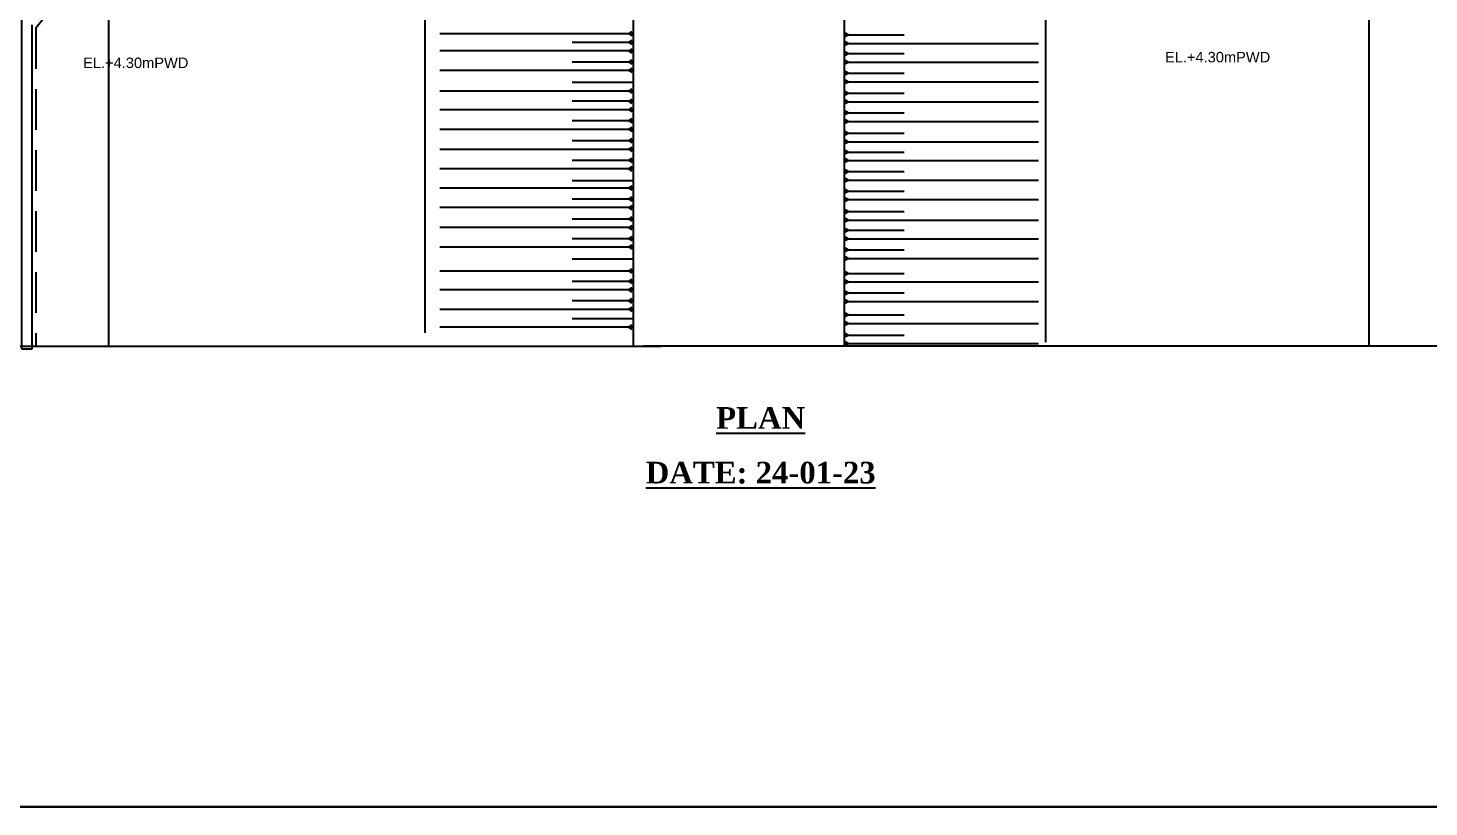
# Model space of a CAD drawing. Header units: metres. Extents: x -98554 to 27544620, y -161930 to 5264560.
# Drawn here: x -57265 to -18465, y 246363 to 267924 of the extents above; entities that cross this region are included whole.
import ezdxf

# ---------------------------------------------------------------- set-up
doc = ezdxf.new("R2010")
doc.units = ezdxf.units.M
doc.header["$LTSCALE"] = 15
doc.header["$MEASUREMENT"] = 0
for name, pattern in [('2-2', [50, 25, -25]), ('ACAD_ISO02W100', [15, 12, -3]), ('DASHED', [0.75, 0.5, -0.25])]:
    doc.linetypes.add(name, pattern=pattern)
doc.layers.get('0').update_dxf_attribs({"linetype": 'CONTINUOUS'})
for name, color, linetype in [('Bank line', 170, 'CONTINUOUS'), ('Dotted line', 7, 'DASHED'), ('LINE', 7, 'CONTINUOUS'), ('SLOPECON', 12, 'CONTINUOUS')]:
    doc.layers.add(name, color=color, linetype=linetype)
doc.layers.add('lline', color=102, linetype='CONTINUOUS', lineweight=20)
doc.styles.get("Standard").update_dxf_attribs({"font": 'arial.ttf'})

msp = doc.modelspace()

# ---------------------------------------------------------------- linework, layer by layer
for points in [[(-55034.992, 268760.695), (-55034.992, 259139.979)], [(-20131.878, 268760.695), (-20131.878, 259139.979)], [(-39725.868, 259105.127), (-72926.67, 259105.127)], [(-40222.099, 259128.054), (-17469.954, 259128.054)]]:
    msp.add_lwpolyline(points)
at = {"layer": 'Bank line'}
for points in [[(-40506.517, 272532.893), (-40506.517, 259149.515)], [(-34660.942, 272532.893), (-34660.942, 259149.515)], [(-29086.798, 271609.742), (-29086.798, 259231.447)], [(-46271.786, 271432.872), (-46271.786, 259484.848)]]:
    msp.add_lwpolyline(points, dxfattribs=at)
at = {"layer": 'Dotted line', "linetype": '2-2', "ltscale": 2000}
msp.add_lwpolyline([(-57448.27, 268607.779), (-57448.27, 259042.748), (-57148.27, 259042.748), (-57148.376, 268017.56)], dxfattribs=at)
at = {"layer": 'Dotted line', "ltscale": 500}
msp.add_lwpolyline([(-56701.779, 268351.4), (-57044.795, 267918.358)], dxfattribs=at)
at = {"layer": 'Dotted line', "ltscale": 150}
msp.add_lwpolyline([(-57044.795, 267918.358), (-57044.795, 259105.179)], dxfattribs=at)
at = {"layer": 'LINE', "color": 3, "lineweight": 30, "ltscale": 20}
msp.add_lwpolyline([(-83711.392, 246362.865), (5763.081, 246362.865), (5763.081, 298697.314), (-83711.392, 298697.314)], close=True, dxfattribs=at)
at = {"layer": 'LINE'}
for points in [[(-40531.199, 267709.49), (-40637.346, 267768.278), (-40531.199, 267831.157)], [(-34660.734, 267676.649), (-34554.586, 267735.437), (-34660.734, 267798.316)], [(-40531.199, 267466.255), (-40637.346, 267525.043), (-40531.199, 267587.921)], [(-40531.199, 267230.756), (-40637.346, 267289.545), (-40531.199, 267352.423)], [(-34660.734, 267441.151), (-34554.586, 267499.939), (-34660.734, 267562.817)], [(-40531.199, 266925.022), (-40637.346, 266983.81), (-40531.199, 267046.688)], [(-34660.734, 267157.354), (-34554.586, 267216.142), (-34660.734, 267279.02)], [(-34660.734, 266921.855), (-34554.586, 266980.644), (-34660.734, 267043.522)], [(-40531.199, 266689.523), (-40637.346, 266748.311), (-40531.199, 266811.19)], [(-34660.734, 266616.121), (-34554.586, 266674.909), (-34660.734, 266737.787)], [(-40531.199, 266121.456), (-40637.346, 266180.244), (-40531.199, 266243.122)], [(-34660.734, 266380.622), (-34554.586, 266439.41), (-34660.734, 266502.289)], [(-34660.734, 266058.568), (-34554.586, 266117.356), (-34660.734, 266180.235)], [(-40531.199, 265837.659), (-40637.346, 265896.447), (-40531.199, 265959.326)], [(-34660.734, 265823.07), (-34554.586, 265881.858), (-34660.734, 265944.736)], [(-40531.199, 265602.161), (-40637.346, 265660.949), (-40531.199, 265723.827)], [(-40531.199, 265296.426), (-40637.346, 265355.214), (-40531.199, 265418.093)], [(-34660.734, 265517.335), (-34554.586, 265576.123), (-34660.734, 265639.001)], [(-34660.734, 265281.836), (-34554.586, 265340.625), (-34660.734, 265403.503)], [(-40531.199, 265060.928), (-40637.346, 265119.716), (-40531.199, 265182.594)], [(-34660.734, 264952.459), (-34554.586, 265011.247), (-34660.734, 265074.125)], [(-40531.199, 264742.065), (-40637.346, 264800.853), (-40531.199, 264863.731)], [(-40531.199, 264506.566), (-40637.346, 264565.354), (-40531.199, 264628.232)], [(-34660.734, 264716.96), (-34554.586, 264775.748), (-34660.734, 264838.627)], [(-40531.199, 264200.832), (-40637.346, 264259.62), (-40531.199, 264322.498)], [(-34660.734, 264433.164), (-34554.586, 264491.952), (-34660.734, 264554.83)], [(-34660.734, 264197.665), (-34554.586, 264256.453), (-34660.734, 264319.331)], [(-40531.199, 263965.333), (-40637.346, 264024.121), (-40531.199, 264086.999)], [(-34660.734, 263891.931), (-34554.586, 263950.719), (-34660.734, 264013.597)], [(-40531.199, 263435.523), (-40637.346, 263494.311), (-40531.199, 263557.189)], [(-34660.734, 263656.432), (-34554.586, 263715.22), (-34660.734, 263778.098)], [(-34660.734, 263350.697), (-34554.586, 263409.486), (-34660.734, 263472.364)], [(-40531.199, 263129.788), (-40637.346, 263188.577), (-40531.199, 263251.455)], [(-34660.734, 263115.199), (-34554.586, 263173.987), (-34660.734, 263236.865)], [(-40531.199, 262894.29), (-40637.346, 262953.078), (-40531.199, 263015.956)], [(-40531.199, 262575.427), (-40637.346, 262634.215), (-40531.199, 262697.093)], [(-34660.734, 262785.821), (-34554.586, 262844.609), (-34660.734, 262907.487)], [(-40531.199, 262339.928), (-40637.346, 262398.716), (-40531.199, 262461.595)], [(-34660.734, 262550.322), (-34554.586, 262609.111), (-34660.734, 262671.989)], [(-34660.734, 262266.526), (-34554.586, 262325.314), (-34660.734, 262388.192)], [(-40531.199, 262034.194), (-40637.346, 262092.982), (-40531.199, 262155.86)], [(-40531.199, 261798.695), (-40637.346, 261857.483), (-40531.199, 261920.362)], [(-34660.734, 262031.027), (-34554.586, 262089.815), (-34660.734, 262152.694)], [(-34660.734, 261725.293), (-34554.586, 261784.081), (-34660.734, 261846.959)], [(-34660.734, 261489.794), (-34554.586, 261548.582), (-34660.734, 261611.461)], [(-40531.199, 261136.84), (-40637.346, 261195.628), (-40531.199, 261258.507)], [(-34660.734, 261073.953), (-34554.586, 261132.741), (-34660.734, 261195.619)], [(-40531.199, 260853.044), (-40637.346, 260911.832), (-40531.199, 260974.71)], [(-40531.199, 260617.545), (-40637.346, 260676.333), (-40531.199, 260739.211)], [(-34660.734, 260838.454), (-34554.586, 260897.242), (-34660.734, 260960.12)], [(-40531.199, 260311.811), (-40637.346, 260370.599), (-40531.199, 260433.477)], [(-34660.734, 260532.719), (-34554.586, 260591.508), (-34660.734, 260654.386)], [(-34660.734, 260297.221), (-34554.586, 260356.009), (-34660.734, 260418.887)], [(-40531.199, 260076.312), (-40637.346, 260135.1), (-40531.199, 260197.978)], [(-34660.734, 259925.989), (-34554.586, 259984.777), (-34660.734, 260047.655)], [(-40531.199, 259582.888), (-40637.346, 259641.676), (-40531.199, 259704.554)], [(-34660.734, 259690.49), (-34554.586, 259749.278), (-34660.734, 259812.157)], [(-34660.734, 259368.436), (-34554.586, 259427.224), (-34660.734, 259490.103)], [(-34660.734, 259132.937), (-34554.586, 259191.726), (-34660.734, 259254.604)]]:
    msp.add_lwpolyline(points, dxfattribs=at)
at = {"layer": 'SLOPECON'}
for p, q in [((-40531.199, 267768.278), (-45855.589, 267768.278)), ((-34660.734, 267735.437), (-32996.189, 267735.437)), ((-40531.199, 267525.043), (-42195.743, 267525.043)), ((-34660.734, 267499.939), (-29281.014, 267499.939)), ((-40531.199, 267289.545), (-45855.589, 267289.545)), ((-40531.199, 266983.81), (-42195.743, 266983.81)), ((-34660.734, 267216.142), (-32996.189, 267216.142)), ((-34660.734, 266980.644), (-29281.014, 266980.644)), ((-40531.199, 266748.311), (-45855.589, 266748.311)), ((-34660.734, 266674.909), (-32996.189, 266674.909)), ((-40531.199, 266180.244), (-45855.589, 266180.244)), ((-40531.199, 266415.743), (-42195.743, 266415.743)), ((-34660.734, 266439.41), (-29281.014, 266439.41)), ((-40531.199, 265896.447), (-42195.743, 265896.447)), ((-34660.734, 266117.356), (-32996.189, 266117.356)), ((-34660.734, 265881.858), (-29281.014, 265881.858)), ((-40531.199, 265660.949), (-45855.589, 265660.949)), ((-34660.734, 265576.123), (-32996.189, 265576.123)), ((-40531.199, 265119.716), (-45855.589, 265119.716)), ((-40531.199, 265355.214), (-42195.743, 265355.214)), ((-34660.734, 265340.625), (-29281.014, 265340.625)), ((-34660.734, 265011.247), (-32996.189, 265011.247)), ((-40531.199, 264800.853), (-42195.743, 264800.853)), ((-34660.734, 264775.748), (-29281.014, 264775.748)), ((-40531.199, 264565.354), (-45855.589, 264565.354)), ((-40531.199, 264259.62), (-42195.743, 264259.62)), ((-34660.734, 264491.952), (-32996.189, 264491.952)), ((-34660.734, 264256.453), (-29281.014, 264256.453)), ((-40531.199, 264024.121), (-45855.589, 264024.121)), ((-34660.734, 263950.719), (-32996.189, 263950.719)), ((-40531.199, 263494.311), (-45855.589, 263494.311)), ((-40531.199, 263691.552), (-42195.743, 263691.552)), ((-34660.734, 263715.22), (-29281.014, 263715.22)), ((-40531.199, 263188.577), (-42195.743, 263188.577)), ((-34660.734, 263409.486), (-32996.189, 263409.486)), ((-34660.734, 263173.987), (-29281.014, 263173.987)), ((-40531.199, 262953.078), (-45855.589, 262953.078)), ((-34660.734, 262844.609), (-32996.189, 262844.609)), ((-40531.199, 262398.716), (-45855.589, 262398.716)), ((-40531.199, 262634.215), (-42195.743, 262634.215)), ((-34660.734, 262609.111), (-29281.014, 262609.111)), ((-34660.734, 262325.314), (-32996.189, 262325.314)), ((-40531.199, 262092.982), (-42195.743, 262092.982)), ((-34660.734, 262089.815), (-29281.014, 262089.815)), ((-40531.199, 261857.483), (-45855.589, 261857.483)), ((-40531.199, 261524.914), (-42195.743, 261524.914)), ((-34660.734, 261784.081), (-32996.189, 261784.081)), ((-34660.734, 261548.582), (-29281.014, 261548.582)), ((-40531.199, 261195.628), (-45855.589, 261195.628)), ((-34660.734, 261132.741), (-32996.189, 261132.741)), ((-40531.199, 260911.832), (-42195.743, 260911.832)), ((-34660.734, 260897.242), (-29281.014, 260897.242)), ((-40531.199, 260676.333), (-45855.589, 260676.333)), ((-40531.199, 260370.599), (-42195.743, 260370.599)), ((-34660.734, 260591.508), (-32996.189, 260591.508)), ((-34660.734, 260356.009), (-29281.014, 260356.009)), ((-40531.199, 260135.1), (-45855.589, 260135.1)), ((-34660.734, 259984.777), (-32996.189, 259984.777)), ((-40531.199, 259641.676), (-45855.589, 259641.676)), ((-40531.199, 259877.174), (-42195.743, 259877.174)), ((-34660.734, 259749.278), (-29281.014, 259749.278)), ((-34660.734, 259427.224), (-32996.189, 259427.224)), ((-34660.734, 259191.726), (-29281.014, 259191.726))]:
    msp.add_line(p, q, dxfattribs=at)

# ---------------------------------------------------------------- texts
at = {"color": 0, "linetype": 'ACAD_ISO02W100', "char_height": 600, "width": 20680.03959, "attachment_point": 2}
for s, insert in [('{\\fTimes New Roman|b1|i0|c0|p18;\\LPLAN}', (-36974.179, 257431.558)), ('{\\fTimes New Roman|b1|i0|c0|p18;\\LDATE: 24-01-23}', (-36974.179, 255917.828))]:
    msp.add_mtext(s, dxfattribs=dict(at, insert=insert))
at = {"layer": 'lline', "lineweight": 20}
for p in [(-55738.833, 266816.731), (-25776.681, 266973.723)]:
    msp.add_text('EL.+4.30mPWD', height=290, dxfattribs=at).set_placement(p)

doc.saveas('drawing.dxf')
